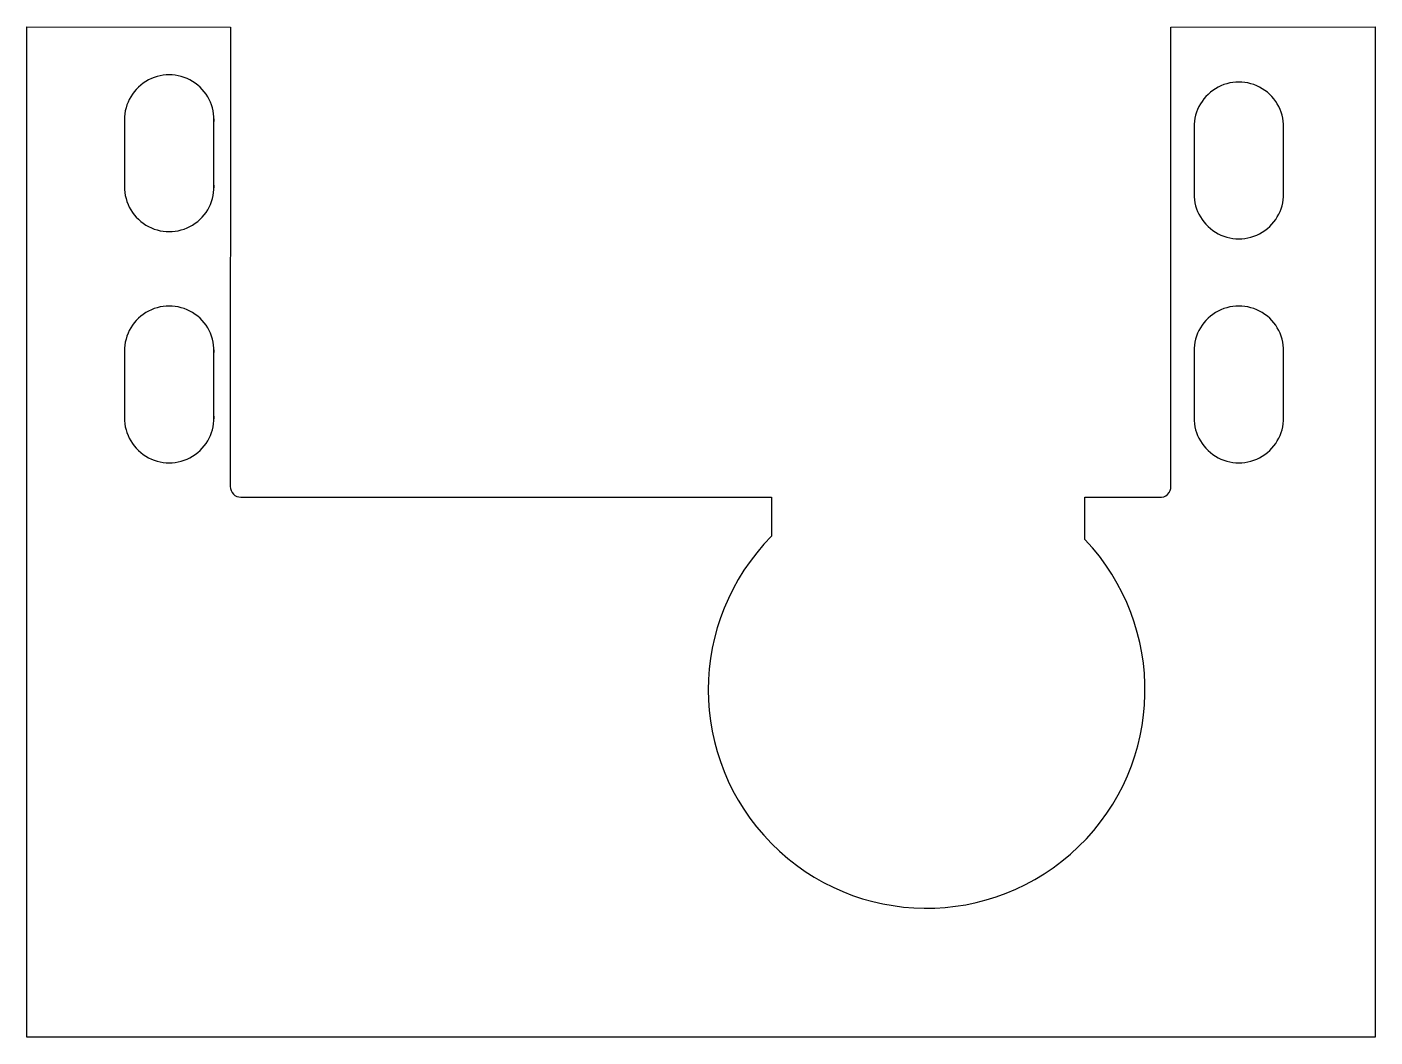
# Model space of a CAD drawing. Header units: millimetres. Extents: x -301 to 47, y -64 to -19.
# Drawn here: x -301.4 to -241.2, y -64.5 to -19.4 of the extents above.
import ezdxf

# ---------------------------------------------------------------- set-up
doc = ezdxf.new("R2010")
doc.units = ezdxf.units.MM
doc.header["$LTSCALE"] = 25.4

msp = doc.modelspace()

# ---------------------------------------------------------------- linework, layer by layer
at = {"color": 0}
for p, q in [((-297.085, -23.373, -120.214), (-297.085, -26.696, -120.214)), ((-293.098, -26.696, -120.214), (-293.098, -23.373, -120.214)), ((-249.32, -23.696, -120.214), (-249.32, -27.018, -120.214)), ((-245.333, -27.018, -120.214), (-245.333, -23.696, -120.214)), ((-297.085, -33.696, -120.214), (-297.085, -37.018, -120.214)), ((-293.098, -37.018, -120.214), (-293.098, -33.696, -120.214)), ((-249.32, -33.696, -120.214), (-249.32, -37.018, -120.214)), ((-245.333, -37.018, -120.214), (-245.333, -33.696, -120.214))]:
    msp.add_line(p, q, dxfattribs=at)
at = {"color": 0, "elevation": -120.214}
msp.add_lwpolyline([(-292.368, -39.915, 0.414626), (-291.89, -40.394), (-268.198, -40.398), (-268.194, -42.134, 2.364164), (-254.202, -42.282), (-254.198, -40.399), (-250.883, -40.4, 0.457412), (-250.36, -39.9), (-250.36, -19.4), (-241.246, -19.396), (-241.246, -64.5), (-301.445, -64.5), (-301.445, -19.396), (-292.354, -19.403), (-292.368, -39.916)], format="xyb", dxfattribs=at)
at = {"color": 0}
for centre, start, end in [((-295.092, -23.535, -120.214), 355.37538, 184.62462), ((-247.327, -23.857, -120.214), 355.37538, 184.62462), ((-295.092, -26.535, -120.214), 175.37538, 4.62462), ((-247.327, -26.857, -120.214), 175.37538, 4.62462), ((-295.092, -33.857, -120.214), 355.37538, 184.62462), ((-247.327, -33.857, -120.214), 355.37538, 184.62462), ((-295.092, -36.857, -120.214), 175.37538, 4.62462), ((-247.327, -36.857, -120.214), 175.37538, 4.62462)]:
    msp.add_arc(centre, 2, start, end, dxfattribs=at)

doc.saveas('drawing.dxf')
